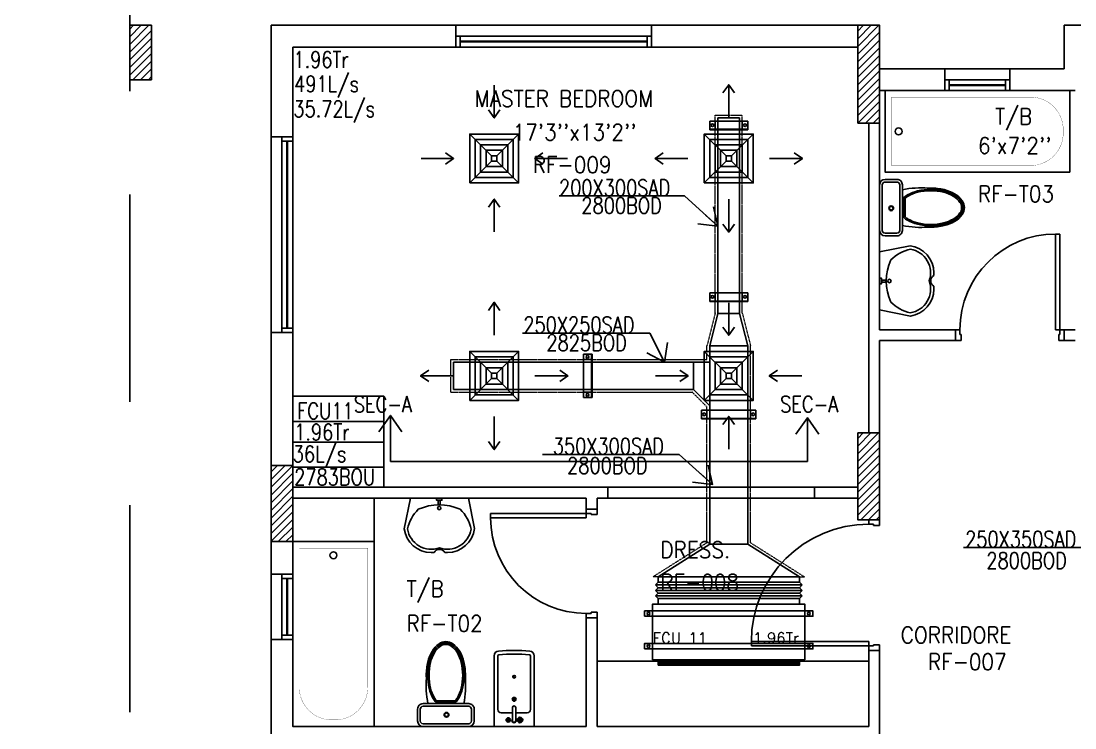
# Model space of a CAD drawing. Header units: millimetres. Extents: x -1288794 to 2153086, y -2701644 to -1335282.
# Drawn here: x 1822585 to 1832283, y -1479744 to -1473241 of the extents above; entities that cross this region are included whole.
import ezdxf

# ---------------------------------------------------------------- set-up
doc = ezdxf.new("R2010")
doc.units = ezdxf.units.MM
doc.header["$LTSCALE"] = 100
doc.linetypes.add('DASHED2', pattern=[9.524999999999999, 6.349999999999999, -3.174999999999999])
doc.linetypes.add('HIDDEN', pattern=[9.524999999999999, 6.349999999999999, -3.174999999999999])
for name, color, linetype in [('A-ANNO-TEXT', 8, 'Continuous'), ('A-DOOR', 4, 'Continuous'), ('A-FLOR-OVHD', 4, 'DASHED2'), ('A-FLOR-PFIX', 8, 'Continuous'), ('A-FLOR-SPCL', 8, 'Continuous'), ('A-GLAZ', 5, 'Continuous'), ('A-WALL-FULL', 8, 'Continuous'), ('AC-HLTEXT', 100, 'Continuous'), ('AC-SAD', 3, 'Continuous'), ('AC-SAD TEXT', 3, 'Continuous'), ('FCU-AC', 160, 'Continuous'), ('M-HANGER', 30, 'Continuous'), ('RAD RIGHT', 1, 'Continuous'), ('S-COL- HACT.', 9, 'Continuous'), ('S-COL.', 8, 'Continuous'), ('SAD RIGHT', 3, 'Continuous')]:
    doc.layers.add(name, color=color, linetype=linetype)
doc.layers.add('INSULATION', color=1, linetype='Continuous', lineweight=5)
doc.styles.add('ROMAND', font='romand')
doc.styles.add('ROMANS', font='romans.shx', dxfattribs={"width": 0.8})
doc.styles.add('SIMPLEX', font='simplex.shx', dxfattribs={"width": 0.8})
doc.dimstyles.new('100 of DIM2', dxfattribs={"dimscale": 0, "dimtxt": 200, "dimasz": 150, "dimexe": 75, "dimexo": 200, "dimgap": 75, "dimtad": 1, "dimdec": 0, "dimrnd": 5, "dimzin": 0, "dimdsep": 46, "dimtxsty": 'ROMANS', "dimblk": 'ARCHTICK', "dimcen": 100, "dimclrd": 94, "dimclre": 94, "dimclrt": 2, "dimadec": 0, "dimazin": 0, "dimtfac": 1, "dimtdec": 0, "dimtofl": 0, "dimtmove": 2, "dimatfit": 3, "dimldrblk": 'OPEN90', "dimfxl": 75, "dimtolj": 1, "dimtzin": 0, "dimarcsym": 0})
pattern_1 = [(45, (2946940.441079537, -1108967.893294336), (-35.35533905932737, 35.35533905932738), [])]

# ---------------------------------------------------------------- blocks, each defined once
blk = doc.blocks.new('D-120-R1')
for p, q in [((-80.00000000005821, 1180.000000000058), (-40.00000000005821, 1180.000000000058)), ((-80.00000000005821, 1180.000000000029), (-80, 100.0000000000291)), ((-40.00000000005821, 1180.000000000058), (-40, 55.0000000000291)), ((-1200, 100), (-1160, 100)), ((-1200, 100), (-1200, -5.82077e-11)), ((-1160, 100), (-1160, 54.9999999999709)), ((-80, 100.0000000000291), (0, 100.0000000000582)), ((0, 100.0000000000582), (0, 0)), ((-1160, 54.9999999999709), (-1150, 55)), ((-1150, 55), (-1150, -5.82077e-11)), ((-50, 55.0000000000291), (-40, 55.0000000000291)), ((-50, 55.0000000000291), (-50, 0)), ((-50, 0), (0, 0)), ((-1200, -5.82077e-11), (-1150, -5.82077e-11))]:
    blk.add_line(p, q)
at = {"linetype": 'Continuous'}
blk.add_arc((-80, 100.0000000000291), 1080, 90.00000000000308, 180.0000000000015, dxfattribs=at)
blk = doc.blocks.new('D-100-R1')
for p, q in [((-80.00000000005821, 979.9999999999707), (-80, 100.0000000000291)), ((-80.00000000005821, 979.9999999999707), (-40.00000000004365, 979.9999999999707)), ((-40.00000000004365, 979.9999999999707), (-40, 55.0000000000291)), ((-1000, 100), (-1000, -5.82077e-11)), ((-1000, 100), (-960, 100)), ((-960, 100), (-960, 54.9999999999709)), ((-80, 100.0000000000291), (0, 100.0000000000582)), ((0, 100.0000000000582), (0, 0)), ((-960, 54.9999999999709), (-950, 55)), ((-950, 55), (-950, -5.82077e-11)), ((-50, 55.0000000000291), (-50, 0)), ((-50, 55.0000000000291), (-40, 55.0000000000291)), ((-50, 0), (0, 0)), ((-1000, -5.82077e-11), (-950, -5.82077e-11))]:
    blk.add_line(p, q)
at = {"linetype": 'Continuous'}
blk.add_arc((-80, 100), 880, 90.00000000000378, 180, dxfattribs=at)
blk = doc.blocks.new('W-60')
for p, q in [((600, 99.99999999997908), (0, 100)), ((40, 0), (40, 100)), ((559.9999999998544, 99.99999999997853), (560, -2.04068e-11)), ((600, -2.09468e-11), (0, 0))]:
    blk.add_line(p, q)
at = {"linetype": 'Continuous'}
for p, q in [((559.9999999999229, 52.99999999997565), (40, 52.99999999998624)), ((559.9999999999317, 46.99999999997564), (40, 46.99999999998624))]:
    blk.add_line(p, q, dxfattribs=at)
blk = doc.blocks.new('BIDET-1')
for p, q in [((175, 0), (-175, 0)), ((-185, -10), (-185.0000000000582, -649.1164947376237)), ((-38.65484364598524, -59.29155510873534), (-68.97727388842033, -59.27133589040022)), ((-53.8059491579188, -44.12023037835024), (-53.82616837625391, -74.44266062078532)), ((-15.00000000005821, -54.30481953505659), (-15, -174.3048195349984)), ((14.99999999994179, -54.30481953505659), (15, -174.3048195349984)), ((38.65484364586882, -59.29155510873534), (68.97727388830388, -59.27133589040022)), ((53.8059491578606, -44.12023037835024), (53.82616837625391, -74.44266062078532)), ((185, -10), (184.9999999999418, -649.1164947376237)), ((-150, -155), (-150.0000000000582, -649.1164947376237)), ((-15, -125), (-120, -125)), ((120, -125), (15, -125)), ((150, -155), (150, -649.1164947376237)), ((12.5, -250), (-12.5, -250)), ((-8.83883476484334, -258.8388347648433), (8.838834764785132, -241.1611652351567)), ((-8.83883476484334, -241.1611652351567), (8.838834764785132, -258.8388347648433)), ((0, -237.5), (0, -262.5))]:
    blk.add_line(p, q)
for centre, radius in [((-53.81605876714457, -59.28144549956779), 25), ((-53.81605876714457, -59.28144549956779), 20), ((-53.81605876714457, -59.28144549956779), 15.16121849181179), ((-53.81605876714457, -59.28144549956779), 10.16121849181179), ((53.81605876714457, -59.28144549956779), 20), ((53.81605876714457, -59.28144549956779), 15.16121849181179), ((53.81605876714457, -59.28144549956779), 10.16121849181179), ((0, -250), 17.5), ((0, -250), 12.5), ((0, -457.4883129823137), 12.5), ((0, -457.4883129823137), 10)]:
    blk.add_circle(centre, radius)
for centre, radius, start, end in [((-175, -10), 10, 90, 180), ((175, -10), 10, 0, 90), ((0, -54.30481953499839), 20, 318.5903778907394, 221.4096221092606), ((0, -54.30481953499839), 15, 0, 180), ((-120, -155), 30, 90, 180), ((0, -174.3048195349984), 15, 180, 0), ((120, -155), 30, 0, 90), ((-140, -649.1164947376237), 45, 180, 265.2062157567246), ((-140, -649.1164947376237), 10, 180, 265.2062157567246), ((-5.82077e-11, 1020.270940063172), 1685.247566027802, 265.2062157567246, 274.7937842432754), ((140, -649.1164947376237), 10, 274.7937842432754, 0), ((140, -649.1164947376237), 45, 274.7937842432754, 0), ((-5.82077e-11, 1020.270940063172), 1720.247566027802, 265.2062157567246, 274.7937842432754)]:
    blk.add_arc(centre, radius, start, end)
blk = doc.blocks.new('WC-1')
for p, q in [((-210, 6.45741e-11), (210, -6.45741e-11)), ((-260.0000000000582, -159.9999999999113), (-260.0000000000155, -49.99999999992041)), ((-235.0000000000582, -159.9999999999281), (-235.0000000000155, -49.99999999992815)), ((-210.0000000000073, -24.99999999993543), (209.9999999999927, -25.00000000006457)), ((234.9999999999845, -50.00000000006276), (234.99999999996, -160.0000000000627)), ((259.9999999999845, -50.00000000007048), (259.99999999996, -160.0000000000705)), ((209.9999999999527, -185.0000000000646), (-210.0000000000655, -184.9999999999354)), ((209.9999999999445, -210.0000000000646), (-210.0000000000737, -209.9999999999354)), ((91.47615770909852, -222.5000000000282), (-91.47615771196342, -222.4999999999718)), ((85.75415153929588, -235.0000000000264), (-85.75415153759332, -234.9999999999736))]:
    blk.add_line(p, q)
for radius in [22.10058430915524, 17.10058430915523]:
    blk.add_circle((-6.103973758987193, -107.4929482146744), radius)
for centre, radius, start, end in [((-210.0000000000155, -49.99999999993542), 50, 89.99999999998244, 179.9999999999824), ((-210.0000000000155, -49.99999999993542), 25, 89.99999999998244, 179.9999999999824), ((209.9999999999845, -50.00000000006457), 50, 359.9999999999894, 89.99999999998244), ((209.9999999999845, -50.00000000006457), 25, 359.9999999999894, 89.99999999998244), ((-210.0000000000582, -159.9999999999354), 50, 179.9999999999792, 269.9999999999824), ((-210.0000000000582, -159.9999999999354), 25, 179.9999999999792, 269.9999999999824), ((209.99999999996, -160.0000000000646), 25, 269.9999999999824, 359.9999999999884), ((209.99999999996, -160.0000000000646), 50, 269.9999999999824, 359.9999999999884), ((722.2740576860797, -383.2329258520217), 904.0616061515724, 168.9528762463656, 184.063166162121), ((178.1919626198178, -428.1672622903807), 340.7320624944951, 149.8586144479107, 166.4765809055045), ((178.1919626198178, -428.1672622903625), 328.2320624944887, 149.858614447914, 166.4765809055076), ((68.55654542101274, -364.5079877878317), 213.9549828051977, 138.4151582942605, 149.8586144479058), ((68.55654542100363, -364.5079877878317), 201.4549828051949, 139.9943486805204, 149.8586144479042), ((-68.55654542114553, -364.5079877877533), 201.4549828051043, 30.14138555206289, 40.00565131911324), ((-68.55654542114553, -364.5079877877352), 213.9549828050913, 30.14138555205902, 41.58484170619487), ((-178.1919626200979, -428.1672622902533), 328.2320624945077, 13.5234190944571, 30.14138555205006), ((-178.1919626200888, -428.1672622902715), 340.7320624945054, 13.52341909446088, 30.14138555205409), ((352.1246317655295, -470.000000000117), 519.6246317656733, 166.4765809054962, 179.9999999999812), ((352.1246317655387, -470.0000000001262), 507.1246317656823, 166.4765809054951, 179.9999999999801), ((-352.1246317658261, -469.9999999999102), 507.1246317656823, 359.9999999999848, 13.52341909446973), ((-352.1246317658261, -469.999999999901), 519.6246317656824, 359.9999999999836, 13.52341909446853), ((352.1246317655295, -470.0000000001081), 532.1246317656733, 177.5541293824439, 179.9999999999824), ((352.1246317654022, -470.0000000001081), 532.1246317655459, 179.9999999999824, 193.523419094469), ((352.1246317654022, -470.0000000000898), 519.6246317655459, 179.9999999999836, 193.5234190944703), ((352.1246317654022, -470.0000000000807), 507.1246317655458, 179.9999999999849, 193.5234190944715), ((-352.1246317660534, -469.9999999998647), 507.1246317659097, 346.4765809054981, 359.99999999998), ((-352.1246317660625, -469.9999999998738), 519.6246317659188, 346.4765809054994, 359.9999999999814), ((-352.1246317660716, -469.9999999998921), 532.1246317659279, 346.4765809055007, 359.9999999999824), ((-352.1246317658261, -469.9999999998921), 532.1246317656824, 359.9999999999824, 2.445870617514181), ((178.1919626197104, -511.8327377097467), 353.2320624944095, 193.5234190944576, 210.1413855520581), ((178.1919626197286, -511.8327377097648), 340.7320624944198, 193.5234190944536, 210.1413855520537), ((178.1919626197468, -511.832737709783), 328.2320624944313, 193.5234190944496, 210.1413855520493), ((68.55654542087541, -575.4920122122284), 201.4549828051248, 210.1413855520627, 234.497162097987), ((-68.55654542121921, -575.4920122122047), 201.4549828051104, 305.5028379019778, 329.8586144479044), ((-178.1919626202598, -511.8327377095465), 328.2320624946647, 329.8586144479149, 346.4765809054953), ((-178.1919626202598, -511.8327377095283), 340.7320624946722, 329.8586144479113, 346.476580905492), ((-178.1919626202507, -511.8327377095101), 353.2320624946706, 329.8586144479074, 346.4765809054887), ((68.55654542087541, -575.4920122122558), 226.4549828051087, 210.1413855520583, 234.4971620979831), ((68.55654542087541, -575.4920122122468), 213.954982805112, 210.1413855520589, 234.4971620979841), ((-2.055458e-10, -671.5946751609408), 108.4053248390518, 234.4971620979795, 269.9999999999824), ((-2.055458e-10, -671.5946751609408), 95.90532483905179, 234.4971620979795, 269.9999999999824), ((-2.055458e-10, -671.5946751609408), 83.40532483905234, 234.4971620979796, 269.9999999999824), ((-2.055458e-10, -671.5946751609498), 83.40532483905031, 269.9999999999824, 305.5028379019857), ((-2.055458e-10, -671.5946751609498), 95.90532483905048, 269.9999999999824, 305.5028379019858), ((-2.055458e-10, -671.5946751609498), 108.4053248390506, 269.9999999999824, 305.5028379019859), ((-68.55654542121921, -575.4920122122047), 213.954982805105, 305.502837901979, 329.8586144479049), ((-68.55654542122828, -575.4920122122139), 226.4549828051069, 305.502837901982, 329.8586144479068)]:
    blk.add_arc(centre, radius, start, end)
at = {"linetype": 'Continuous', "ltscale": 50}
blk.add_arc((-722.274057685634, -383.2329258515035), 904.0616061509076, 355.9368338378321, 11.04712375360263, dxfattribs=at)
blk = doc.blocks.new('LAV-4')
for p, q in [((-266.2553468996721, 7.276000000000001e-12), (-322.3484069099377, -283.1271783695992)), ((-266.2553468996721, 7.276000000000001e-12), (268.0519240271296, 0)), ((268.0519240271296, 0), (323.5529494794882, -280.1389107684736)), ((-48.07998733082968, -499.72392714952), (-74.59001087079923, -499.72392714952)), ((75.40998912920077, -499.72392714952), (49.87656445829452, -499.72392714952))]:
    blk.add_line(p, q)
for points in [[(-24.61463215259391, 0), (-24.61463215259391, -18.45157084382663), (24.61463215259391, -18.45157084382663), (24.61463215259391, 0)], [(-9.230487057224307, -19.98922554723685), (-9.230487057224307, -56.89251003344543), (7.69207254768662, -56.89251003344543), (7.69207254768662, -19.98922554723685)]]:
    blk.add_lwpolyline(points, close=True)
blk.add_circle((-1.819e-12, -90.72062791136706), 15.37640423555422)
for centre, radius, start, end in [((9.77888685156e-05, -538.9130493305273), 477.4075751868683, 66.12608174697087, 113.8739638836853), ((73.51774171309624, -366.0048290156628), 375.0475363514937, 135.3333168206905, 167.1432053892985), ((-73.51774171310353, -366.0048290156628), 375.0475363514937, 12.5198795855179, 44.66671623331233), ((-74.59001087079923, -249.72392714952), 250, 187.6784243304662, 270), ((-74.59001087079923, -249.72392714952), 220, 188.5814100731269, 289.952340662111), ((75.40998912920077, -249.72392714952), 220, 250.0877971685924, 350.8514804261562), ((75.40998912920077, -249.72392714952), 250, 270, 353.0120881961146), ((0.8982885637287836, -526.6306539273427), 55.88240739009742, 28.78265211223072, 151.2173478877693), ((49.72955216628361, -499.4580362637716), 0, 238.1883268074506, 0)]:
    blk.add_arc(centre, radius, start, end)
blk = doc.blocks.new('BT-2')
blk.add_lwpolyline([(0, 750), (1700, 749.9999999999997), (1700, -2.842e-13), (0, 0)], close=True)
at = {"const_width": 2}
blk.add_lwpolyline([(60, 690), (1340, 689.9999999999997, -0.4142135623730984), (1640, 389.9999999999961), (1640.000000000007, 359.9999999999925, -0.4142135623730888), (1340.000000000007, 59.99999999999977), (59.99999999999272, 60)], format="xyb", close=True, dxfattribs=at)
blk.add_circle((125.037195624338, 374.5032545407373), 31.93218163190613)
blk = doc.blocks.new('W-180')
for p, q in [((1800, 100.000000000007), (0, 100)), ((40, 0), (40, 100)), ((1759.999999999854, 100.0000000000064), (1760, 7.5318e-12)), ((1800, 6.9917e-12), (0, 0))]:
    blk.add_line(p, q)
at = {"linetype": 'Continuous'}
for p, q in [((1759.999999999923, 53.0000000000036), (40, 52.99999999998624)), ((1759.999999999932, 47.00000000000357), (40, 46.99999999998624))]:
    blk.add_line(p, q, dxfattribs=at)
blk = doc.blocks.new('fcu 2 tr')
h = blk.add_hatch()
h.set_pattern_fill('NET', color=3)
h.set_pattern_definition([(0, (0, 0), (0, 3.175), []), (90, (0, 0), (-3.175, 1.944126793646423e-16), [])])
h.paths.add_polyline_path([(80953.5437703794, -1588492.986246665), (79653.5437703794, -1588492.986246665), (79653.5437703794, -1588542.986246665), (80953.5437703794, -1588542.986246665)])
at = {"layer": 'FCU-AC', "color": 1}
for p, q in [((80953.5437703794, -1587729.986246665), (79653.5437703794, -1587729.986246665)), ((79653.5437703794, -1587729.986246665), (79653.5437703794, -1587779.986246665)), ((80953.5437703794, -1587779.986246665), (80953.5437703794, -1587729.986246665)), ((79653.5437703794, -1587779.986246665), (80953.5437703794, -1587779.986246665)), ((80953.5437703794, -1587929.986246665), (79653.5437703794, -1587929.986246665)), ((79653.5437703794, -1587929.986246665), (79653.5437703794, -1587979.986246665)), ((80953.5437703794, -1587979.986246665), (80953.5437703794, -1587929.986246665)), ((79653.5437703794, -1587979.986246665), (80953.5437703794, -1587979.986246665))]:
    blk.add_line(p, q, dxfattribs=at)
at = {"layer": 'FCU-AC'}
for p, q in [((79653.5437703794, -1587779.986246665), (79628.5437703794, -1587804.986246665)), ((80978.5437703794, -1587804.986246665), (79628.5437703794, -1587804.986246665)), ((79653.5437703794, -1587829.986246665), (79628.5437703794, -1587804.986246665)), ((79653.5437703794, -1587829.986246665), (79628.5437703794, -1587854.986246665)), ((80978.5437703794, -1587854.986246665), (79628.5437703794, -1587854.986246665)), ((79653.5437703794, -1587879.986246665), (79628.5437703794, -1587854.986246665)), ((80953.5437703794, -1587779.986246665), (79653.5437703794, -1587779.986246665)), ((80953.5437703794, -1587829.986246665), (79653.5437703794, -1587829.986246665)), ((80953.5437703794, -1587829.986246665), (79653.5437703794, -1587829.986246665)), ((80953.5437703794, -1587779.986246665), (80978.5437703794, -1587804.986246665)), ((80953.5437703794, -1587829.986246665), (80978.5437703794, -1587804.986246665)), ((80953.5437703794, -1587829.986246665), (80978.5437703794, -1587854.986246665)), ((80953.5437703794, -1587879.986246665), (80978.5437703794, -1587854.986246665)), ((79653.5437703794, -1587879.986246665), (79628.5437703794, -1587904.986246665)), ((80978.5437703794, -1587904.986246665), (79628.5437703794, -1587904.986246665)), ((79653.5437703794, -1587929.986246665), (79628.5437703794, -1587904.986246665)), ((80953.5437703794, -1587879.986246665), (79653.5437703794, -1587879.986246665)), ((80953.5437703794, -1587879.986246665), (79653.5437703794, -1587879.986246665)), ((80953.5437703794, -1587879.986246665), (80978.5437703794, -1587904.986246665)), ((80953.5437703794, -1587929.986246665), (80978.5437703794, -1587904.986246665))]:
    blk.add_line(p, q, dxfattribs=at)
at = {"layer": 'FCU-AC', "color": 6}
for points in [[(79528.5437703794, -1588092.986246665), (81078.5437703794, -1588092.986246665), (81078.5437703794, -1588042.986246665), (79528.5437703794, -1588042.986246665)], [(79528.5437703794, -1588392.986246665), (81078.5437703794, -1588392.986246665), (81078.5437703794, -1588342.986246665), (79528.5437703794, -1588342.986246665)]]:
    blk.add_lwpolyline(points, close=True, dxfattribs=at)
at = {"layer": 'FCU-AC'}
blk.add_lwpolyline([(79603.5437703794, -1588492.986246665), (81003.5437703794, -1588492.986246665), (81003.5437703794, -1587979.986246665), (79603.5437703794, -1587979.986246665)], close=True, dxfattribs=at)
at = {"layer": 'FCU-AC', "color": 3}
blk.add_lwpolyline([(79653.5437703794, -1588542.986246665), (80953.5437703794, -1588542.986246665), (80953.5437703794, -1588492.986246665), (79653.5437703794, -1588492.986246665)], close=True, dxfattribs=at)
at = {"layer": 'FCU-AC', "color": 6}
for centre in [(79566.0437703794, -1588067.986246665), (81041.0437703794, -1588067.986246665), (79566.0437703794, -1588367.986246665), (81041.0437703794, -1588367.986246665)]:
    blk.add_circle(centre, 12.5, dxfattribs=at)
blk = doc.blocks.new('_ArchTick')
at = {"color": 0, "linetype": 'ByBlock', "const_width": 0.15}
blk.add_lwpolyline([(-0.5, -0.5), (0.5, 0.5)], dxfattribs=at)
blk = doc.blocks.new('*U275')
at = {"linetype": 'Continuous'}
for p, q in [((-37.50000000000028, -240.0754760049722), (-37.499999999993, 259.9245240056771)), ((42.49999999999973, 259.9245240056771), (-37.50000000000027, 259.9245240056771)), ((42.49999999999996, 209.9245240056771), (-37.50000000000004, 209.9245240056771)), ((37.49999999999972, -240.0754760049741), (37.50000000000701, 259.9245240056771)), ((42.49999999999972, -240.0754760049741), (42.500000000007, 259.9245240056771)), ((42.49999999999242, -190.0754760049741), (-37.50000000000757, -190.0754760049722)), ((42.49999999999242, -240.0754760049741), (-37.50000000000757, -240.0754760049722))]:
    blk.add_line(p, q, dxfattribs=at)
for centre in [(-2.673417043297377e-13, 234.9245240056771), (-7.55533211299569e-12, -215.0754760049741)]:
    blk.add_circle(centre, 12.5, dxfattribs=at)
blk = doc.blocks.new('*U278')
at = {"linetype": 'Continuous'}
for p, q in [((-37.50000000000029, -264.7508014112218), (-37.4999999999931, 85.24919858103397)), ((42.49999999999963, 85.24919858103397), (-37.50000000000037, 85.24919858103397)), ((42.49999999999986, 35.24919858103397), (-37.50000000000014, 35.24919858103397)), ((37.49999999999971, -264.7508014112237), (37.50000000000691, 85.24919858103397)), ((42.49999999999971, -264.7508014112237), (42.5000000000069, 85.24919858103397)), ((42.49999999999241, -214.7508014112237), (-37.50000000000757, -214.7508014112218)), ((42.49999999999241, -264.7508014112237), (-37.50000000000757, -264.7508014112218))]:
    blk.add_line(p, q, dxfattribs=at)
for centre in [(-3.712585794346523e-13, 60.24919858103397), (-7.569987056920742e-12, -239.7508014112237)]:
    blk.add_circle(centre, 12.5, dxfattribs=at)
blk = doc.blocks.new('*U277')
at = {"linetype": 'Continuous'}
for p, q in [((-37.50000000000023, -153.0981679405058), (-37.49999999999301, 246.9018320594332)), ((42.49999999999972, 246.9018320594332), (-37.50000000000028, 246.9018320594332)), ((42.49999999999995, 196.9018320594332), (-37.50000000000005, 196.9018320594332)), ((37.49999999999977, -153.0981679405078), (37.50000000000701, 246.9018320594332)), ((42.49999999999977, -153.0981679405078), (42.50000000000699, 246.9018320594332)), ((42.49999999999248, -103.0981679405078), (-37.50000000000751, -103.0981679405058)), ((42.49999999999248, -153.0981679405078), (-37.50000000000751, -153.0981679405058))]:
    blk.add_line(p, q, dxfattribs=at)
for centre in [(-2.753353101070388e-13, 221.9018320594332), (-7.503817764653083e-12, -128.0981679405078)]:
    blk.add_circle(centre, 12.5, dxfattribs=at)
blk = doc.blocks.new('*U279')
at = {"linetype": 'Continuous'}
for p, q in [((-37.50000000000022, -145.8210182862795), (-37.49999999999303, 204.1789817136596)), ((42.4999999999997, 204.1789817136596), (-37.5000000000003, 204.1789817136596)), ((37.49999999999978, -145.8210182862814), (37.50000000000698, 204.1789817136596)), ((42.49999999999978, -145.8210182862814), (42.50000000000697, 204.1789817136596)), ((42.49999999999993, 154.1789817136596), (-37.50000000000007, 154.1789817136596)), ((42.49999999999248, -95.82101828628137), (-37.5000000000075, -95.82101828627947)), ((42.49999999999248, -145.8210182862814), (-37.5000000000075, -145.8210182862795))]:
    blk.add_line(p, q, dxfattribs=at)
for centre in [(-3.006483950684924e-13, 179.1789817136596), (-7.499376872554582e-12, -120.8210182862814)]:
    blk.add_circle(centre, 12.5, dxfattribs=at)
blk = doc.blocks.new('SD RIGHT')
at = {"layer": 'SAD RIGHT'}
for p, q in [((-225.0000000130385, 224.9999989583157), (-25.00000001303852, 24.9999989583157)), ((225, 224.9999989583157), (24.99999902606942, 24.99999993224628)), ((-25, -25.0000010416843), (-225, -225.0000010416843)), ((225, -224.9999988633208), (24.99999902606942, -24.99999983725138))]:
    blk.add_line(p, q, dxfattribs=at)
for points in [[(-225, -225.0000010416843), (225, -225.0000010416843), (225, 224.9999989583157), (-225, 224.9999989583157)], [(-175, -175.0000010416843), (175, -175.0000010416843), (175, 174.9999989583157), (-175, 174.9999989583157)], [(-125, -125.0000010416843), (125, -125.0000010416843), (125, 124.9999989583157), (-125, 124.9999989583157)], [(-75, -75.0000010416843), (75, -75.0000010416843), (75, 74.9999989583157), (-75, 74.9999989583157)], [(-25, -25.0000010416843), (25, -25.0000010416843), (25, 24.9999989583157), (-25, 24.9999989583157)]]:
    blk.add_lwpolyline(points, close=True, dxfattribs=at)
for points in [[(-2.218100628785588e-06, 677.8050755678596), (-7.435058485549817e-07, 375.0000000409782)], [(-677.8050755268814, -1.041684299707413e-06), (-375, -1.041684299707413e-06)], [(677.8050755268814, -1.041684299707413e-06), (375, -1.041684299707413e-06)], [(4.383425614766576e-06, -677.8050754859032), (2.908830834535969e-06, -374.9999999590218)]]:
    blk.add_leader(points, dimstyle='100 of DIM2', override={"dimscale": 1, "dimasz": 75, "dimtad": 0, "dimclrd": 256, "dimfxl": 0.2}, dxfattribs=at)
blk = doc.blocks.new('RAD RIGHT CENTER')
at = {"layer": 'RAD RIGHT'}
for p, q in [((-224.9999997179257, 224.999999381369), (-24.99999971792568, 24.99999938136898)), ((225.0000002820743, 224.999999381369), (25.00000028207432, 24.99999938136898)), ((-24.99999971792568, -25.00000061863102), (-224.9999997179257, -225.000000618631)), ((25.00000028207432, -25.00000061863102), (225.0000002820743, -225.000000618631))]:
    blk.add_line(p, q, dxfattribs=at)
for points in [[(-224.9999997179257, -225.000000618631), (225.0000002820743, -225.000000618631), (225.0000002820743, 224.999999381369), (-224.9999997179257, 224.999999381369)], [(-174.9999997179257, -175.000000618631), (175.0000002820743, -175.000000618631), (175.0000002820743, 174.999999381369), (-174.9999997179257, 174.999999381369)], [(-124.9999997179257, -125.000000618631), (125.0000002820743, -125.000000618631), (125.0000002820743, 124.999999381369), (-124.9999997179257, 124.999999381369)], [(-74.99999971792568, -75.00000061863102), (75.00000028207432, -75.00000061863102), (75.00000028207432, 74.99999938136898), (-74.99999971792568, 74.99999938136898)], [(-24.99999971792568, -25.00000061863102), (25.00000028207432, -25.00000061863102), (25.00000028207432, 24.99999938136898), (-24.99999971792568, 24.99999938136898)]]:
    blk.add_lwpolyline(points, close=True, dxfattribs=at)
for points in [[(2.820743247866631e-07, 373.4068821851683), (2.820743247866631e-07, 673.4068821851683)], [(-373.406882521725, -6.186310201883316e-07), (-673.406882521725, -6.186310201883316e-07)], [(373.4068830858737, -6.186310201883316e-07), (673.4068830858737, -6.186310201883316e-07)], [(2.820743247866631e-07, -373.4068834224304), (2.820743247866631e-07, -673.4068834224304)]]:
    blk.add_leader(points, dimstyle='100 of DIM2', override={"dimscale": 1, "dimasz": 75, "dimtad": 0, "dimclrd": 1, "dimfxl": 0.2}, dxfattribs=at)

msp = doc.modelspace()

# ---------------------------------------------------------------- hatches: boundary and pattern name
at = {"layer": 'S-COL- HACT.', "linetype": 'Continuous', "ltscale": 3}
h = msp.add_hatch(dxfattribs=at)
h.set_pattern_fill('ANSI31', color=256, scale=400, style=0)
h.set_pattern_definition(pattern_1)
h.paths.add_polyline_path([(1823785.257979918, -1473779.878594738), (1823785.257979918, -1473279.878594738), (1823585.257979918, -1473279.878594738), (1823585.257979918, -1473779.878594738)])
h = msp.add_hatch(dxfattribs=at)
h.set_pattern_fill('ANSI31', color=256, scale=400, style=0)
h.set_pattern_definition(pattern_1)
h.paths.add_polyline_path([(1830485.257979919, -1474179.878594738), (1830485.257979919, -1473279.878594738), (1830285.257979919, -1473279.878594738), (1830285.257979919, -1474179.878594738)])
h = msp.add_hatch(dxfattribs=at)
h.set_pattern_fill('ANSI31', color=256, scale=400, style=0)
h.set_pattern_definition(pattern_1)
h.paths.add_polyline_path([(1830485.257979918, -1477829.878594726), (1830485.257979918, -1477029.878594726), (1830285.257979918, -1477029.878594726), (1830285.257979918, -1477829.878594726)])
h = msp.add_hatch(dxfattribs=at)
h.set_pattern_fill('ANSI31', color=256, scale=400, style=0)
h.set_pattern_definition(pattern_1)
h.paths.add_polyline_path([(1824885.257979918, -1477329.878594726), (1824885.257979918, -1478029.878594726), (1825085.257979918, -1478029.878594726), (1825085.257979918, -1477329.878594726)])

# ---------------------------------------------------------------- linework, layer by layer
at = {"layer": 'A-FLOR-OVHD', "ltscale": 3}
for p, q in [((1827985.257979919, -1477529.87859477), (1829885.257979919, -1477529.87859477)), ((1829885.257979919, -1477629.87859477), (1827985.257979919, -1477629.87859477))]:
    msp.add_line(p, q, dxfattribs=at)
msp.add_lwpolyline([(1846185.257979919, -1471979.87859477), (1837785.257979917, -1471979.87859477), (1837785.257979917, -1473279.878594771), (1836485.257979917, -1473279.878594771), (1836485.257979918, -1471979.878594771), (1832185.257979917, -1471979.87859477), (1832185.257979917, -1472379.87859477), (1830485.257979917, -1472379.87859477), (1830485.257979917, -1471979.87859477), (1823585.25797992, -1471979.87859477), (1823585.257979919, -1481629.878594808), (1822585.257979918, -1481629.878594808), (1822585.257979918, -1486129.87859484)], dxfattribs=at)
at = {"layer": 'A-FLOR-PFIX', "ltscale": 3}
msp.add_line((1825835.257979919, -1478029.87859477), (1825835.257979919, -1477629.87859477), dxfattribs=at)
at = {"layer": 'A-FLOR-SPCL', "ltscale": 3}
msp.add_line((1827885.257979919, -1479129.87859477), (1830385.257979919, -1479129.87859477), dxfattribs=at)
at = {"layer": 'A-GLAZ', "ltscale": 3}
for p, q in [((1828385.257979919, -1473279.87859477), (1826585.257979919, -1473279.878594769)), ((1831685.257979919, -1473679.87859477), (1831085.257979919, -1473679.87859477)), ((1824885.257979919, -1474304.87859477), (1824885.257979918, -1476104.87859477)), ((1824885.257979918, -1478329.878594769), (1824885.257979918, -1478929.878594769))]:
    msp.add_line(p, q, dxfattribs=at)
at = {"layer": 'A-WALL-FULL', "ltscale": 3}
for p, q in [((1824885.257979919, -1473279.87859477), (1826585.257979919, -1473279.87859477)), ((1824885.257979919, -1473279.87859477), (1824885.257979919, -1474304.87859477)), ((1826585.257979919, -1473479.87859477), (1826585.257979919, -1473279.87859477)), ((1828385.257979919, -1473279.87859477), (1830485.257979919, -1473279.87859477)), ((1828385.257979919, -1473479.87859477), (1828385.257979919, -1473279.87859477)), ((1830485.257979919, -1473279.87859477), (1830485.257979919, -1473679.87859477)), ((1832185.257979919, -1473279.87859477), (1833335.257979919, -1473279.87859477)), ((1832185.257979919, -1473279.87859477), (1832185.257979919, -1473679.87859477)), ((1825085.257979919, -1473479.87859477), (1826585.257979919, -1473479.87859477)), ((1825085.257979919, -1473479.87859477), (1825085.257979919, -1474304.87859477)), ((1828385.257979919, -1473479.87859477), (1830285.257979919, -1473479.87859477)), ((1830485.257979919, -1473679.87859477), (1831085.257979919, -1473679.87859477)), ((1831085.257979919, -1473879.87859477), (1831085.257979919, -1473679.87859477)), ((1831685.257979919, -1473679.87859477), (1832185.257979919, -1473679.87859477)), ((1831685.257979919, -1473879.87859477), (1831685.257979919, -1473679.87859477)), ((1830485.257979919, -1473879.87859477), (1831085.257979919, -1473879.87859477)), ((1830485.257979919, -1473879.87859477), (1830485.257979919, -1476079.87859477)), ((1831685.257979919, -1473879.87859477), (1832285.257979919, -1473879.87859477)), ((1830385.257979919, -1474179.878594738), (1830385.257979919, -1477029.878594758)), ((1825085.257979919, -1474304.87859477), (1824885.257979919, -1474304.87859477)), ((1824885.257979919, -1476104.87859477), (1824885.257979918, -1478329.878594769)), ((1825085.257979919, -1476104.87859477), (1824885.257979919, -1476104.87859477)), ((1825085.257979919, -1476104.87859477), (1825085.257979919, -1477529.87859477)), ((1830485.257979919, -1476079.87859477), (1831185.257979919, -1476079.87859477)), ((1831185.257979919, -1476079.87859477), (1831185.257979919, -1476179.87859477)), ((1832185.257979919, -1476079.87859477), (1832185.257979919, -1476179.87859477)), ((1832185.257979919, -1476079.87859477), (1832285.257979919, -1476079.87859477)), ((1830485.257979919, -1476179.87859477), (1831185.257979919, -1476179.87859477)), ((1830485.257979919, -1476179.87859477), (1830485.257979919, -1477829.87859477)), ((1832185.257979919, -1476179.87859477), (1832285.257979919, -1476179.87859477)), ((1825085.257979918, -1477529.87859477), (1827985.257979919, -1477529.87859477)), ((1827985.257979919, -1477629.87859477), (1827985.257979919, -1477529.87859477)), ((1829885.257979919, -1477529.87859477), (1830285.257979919, -1477529.87859477)), ((1829885.257979919, -1477629.87859477), (1829885.257979919, -1477529.87859477)), ((1825085.257979918, -1477629.87859477), (1827785.257979919, -1477629.87859477)), ((1825085.257979919, -1477629.87859477), (1825085.257979918, -1478329.878594769)), ((1827785.257979919, -1477629.878594769), (1827785.257979919, -1477729.87859477)), ((1827885.257979919, -1477629.87859477), (1827985.257979919, -1477629.87859477)), ((1827885.257979919, -1477629.878594769), (1827885.257979919, -1477729.87859477)), ((1829885.257979919, -1477629.87859477), (1830285.257979919, -1477629.87859477)), ((1827785.257979919, -1477729.87859477), (1827885.257979919, -1477729.87859477)), ((1830385.257979919, -1477829.87859477), (1830485.257979919, -1477829.87859477)), ((1825085.257979918, -1478329.878594769), (1824885.257979918, -1478329.878594769)), ((1827785.257979919, -1478729.87859477), (1827885.257979919, -1478729.87859477)), ((1827785.257979919, -1478729.87859477), (1827785.257979919, -1479729.878594769)), ((1827885.257979919, -1478729.87859477), (1827885.257979919, -1479729.878594769)), ((1824885.257979918, -1478929.878594769), (1824885.257979919, -1479629.878594769)), ((1825085.257979918, -1478929.878594769), (1824885.257979918, -1478929.878594769)), ((1825085.257979918, -1478929.878594769), (1825085.257979919, -1479729.878594769)), ((1830385.257979919, -1479029.87859477), (1830485.257979919, -1479029.87859477)), ((1830385.257979919, -1479029.87859477), (1830385.257979919, -1479729.87859477)), ((1830485.257979919, -1479029.87859477), (1830485.257979919, -1480929.878594822)), ((1824885.257979919, -1479629.878594769), (1824885.257979919, -1479629.878594769)), ((1824885.257979919, -1479629.878594769), (1824885.257979919, -1480879.878594769)), ((1825085.257979919, -1479729.878594769), (1827785.257979919, -1479729.878594769)), ((1827885.257979919, -1479729.878594769), (1830385.257979919, -1479729.87859477))]:
    msp.add_line(p, q, dxfattribs=at)
at = {"layer": 'A-WALL-FULL', "linetype": 'Continuous', "ltscale": 3}
for p, q in [((1830285.257979919, -1474179.878594738), (1830285.257979919, -1473479.87859477)), ((1830385.257979919, -1474179.878594738), (1830285.257979919, -1474179.878594738)), ((1830285.257979919, -1477529.87859477), (1830285.257979919, -1477029.878594758)), ((1830285.257979919, -1477029.878594758), (1830385.257979919, -1477029.878594726)), ((1830285.257979919, -1477629.87859477), (1830285.257979919, -1477829.878594726)), ((1830285.257979919, -1477829.878594726), (1830485.257979919, -1477829.878594726))]:
    msp.add_line(p, q, dxfattribs=at)
msp.add_lwpolyline([(1823585.257979918, -1473279.87859477), (1823785.257979918, -1473279.87859477), (1823785.257979918, -1473779.87859477), (1823585.257979918, -1473779.87859477)], close=True, dxfattribs=at)
at = {"layer": 'AC-SAD'}
for p, q in [((1828997.054057232, -1475929.878596467), (1828997.054056898, -1474129.878593772)), ((1828997.054056898, -1474129.878593772), (1829197.054056898, -1474129.878593735)), ((1829197.054057232, -1475929.87859643), (1829197.054056898, -1474129.878593735)), ((1828997.054057232, -1475929.878596467), (1828922.054057641, -1476229.878596481)), ((1828997.054057232, -1475929.878596467), (1829197.054057232, -1475929.87859643)), ((1829197.054057232, -1475929.87859643), (1829272.054057288, -1476229.878596416)), ((1828922.054057616, -1478053.565881714), (1828922.054057288, -1476229.878596481)), ((1828922.054057288, -1476229.878596481), (1829272.054057288, -1476229.878596416)), ((1829272.054057627, -1478053.565881714), (1829272.054057288, -1476229.878596416)), ((1826563.937460743, -1476379.87859692), (1828922.054057641, -1476379.878596481)), ((1826563.937460789, -1476629.87859692), (1826563.937460743, -1476379.87859692)), ((1828772.054057455, -1476629.878596506), (1828772.054057409, -1476379.878596506)), ((1826563.937460789, -1476629.87859692), (1828772.054057362, -1476629.878596509)), ((1828922.05405739, -1476779.878596481), (1828772.054057362, -1476629.878596509)), ((1825997.985185869, -1477293.746861154), (1829821.395689264, -1477293.746861154)), ((1828922.054057586, -1478053.565881714), (1828447.054057641, -1478353.565881714)), ((1828922.054057586, -1478053.565881714), (1829272.054057586, -1478053.565881714)), ((1829272.054057586, -1478053.565881714), (1829747.054057641, -1478353.565881714)), ((1828447.054057641, -1478353.565881714), (1829747.054057641, -1478353.565881714))]:
    msp.add_line(p, q, dxfattribs=at)
at = {"layer": 'AC-SAD TEXT'}
for p, q in [((1825085.257979918, -1476924.304771754), (1825922.354362708, -1476924.304771754)), ((1825085.257979918, -1477114.166801069), (1825922.354362708, -1477114.166801069)), ((1825085.257979918, -1477345.345531146), (1825922.354362708, -1477345.345531146))]:
    msp.add_line(p, q, dxfattribs=at)
msp.add_lwpolyline([(1825085.257979918, -1477529.87859477), (1825922.354362708, -1477529.87859477), (1825922.354362708, -1476691.033807762), (1825085.257979918, -1476691.033807762)], close=True, dxfattribs=at)
at = {"layer": 'INSULATION', "linetype": 'HIDDEN', "ltscale": 0.01}
for p, q in [((1828972.054057232, -1475929.878596472), (1828972.054056893, -1474104.878593777)), ((1828972.054056893, -1474104.878593777), (1829222.054056893, -1474104.878593731)), ((1829222.054057232, -1475926.800955785), (1829222.054056893, -1474104.878593731)), ((1828972.800494721, -1475923.815205873), (1828897.054057288, -1476226.800957272)), ((1829222.054057232, -1475926.800955785), (1829297.054057288, -1476226.800955772)), ((1828897.05405731, -1476354.878596486), (1828897.054057288, -1476226.800957272)), ((1829297.054057625, -1478039.786664561), (1829297.054057288, -1476226.800955772)), ((1826538.937460738, -1476354.878596924), (1828897.05405731, -1476354.878596486)), ((1826538.937460794, -1476654.878596924), (1826538.937460738, -1476354.878596924)), ((1826538.937460794, -1476654.878596924), (1828761.698718308, -1476654.878596511)), ((1828897.054057389, -1476790.233935542), (1828761.698718308, -1476654.878596511)), ((1828897.054057613, -1478039.78666452), (1828897.054057389, -1476790.233935542)), ((1828897.054057613, -1478039.78666452), (1828400.236963782, -1478353.565881714)), ((1829297.054057625, -1478039.786664561), (1829793.871151508, -1478353.565881714)), ((1828404.278615573, -1478353.565881714), (1828400.236963782, -1478353.565881714)), ((1828447.054057641, -1478353.565881714), (1828404.278615573, -1478353.565881714)), ((1829747.054057641, -1478353.565881714), (1829793.871151508, -1478353.565881714))]:
    msp.add_line(p, q, dxfattribs=at)
at = {"layer": 'S-COL.', "linetype": 'Continuous', "ltscale": 3}
for points in [[(1823785.257979918, -1473779.87859477), (1823785.257979918, -1473279.87859477), (1823585.257979918, -1473279.878594769), (1823585.257979918, -1473779.87859477)], [(1823785.257979918, -1473779.878594738), (1823785.257979918, -1473279.878594738), (1823585.257979918, -1473279.878594738), (1823585.257979918, -1473779.878594738)], [(1830485.257979919, -1474179.878594738), (1830485.257979919, -1473279.878594738), (1830285.257979919, -1473279.878594738), (1830285.257979919, -1474179.878594738)], [(1830485.257979918, -1477829.878594758), (1830485.257979918, -1477029.878594758), (1830285.257979918, -1477029.878594757), (1830285.257979918, -1477829.878594757)], [(1830485.257979918, -1477829.878594726), (1830485.257979918, -1477029.878594726), (1830285.257979918, -1477029.878594726), (1830285.257979918, -1477829.878594726)], [(1830485.257979918, -1477829.878594726), (1830485.257979918, -1477029.878594726), (1830285.257979918, -1477029.878594726), (1830285.257979918, -1477829.878594726)], [(1824885.257979918, -1477329.878594758), (1824885.257979918, -1478029.878594757), (1825085.257979918, -1478029.878594757), (1825085.257979918, -1477329.878594758)], [(1824885.257979918, -1477329.878594726), (1824885.257979918, -1478029.878594726), (1825085.257979918, -1478029.878594726), (1825085.257979918, -1477329.878594726)], [(1824885.257979918, -1477329.878594726), (1824885.257979918, -1478029.878594726), (1825085.257979918, -1478029.878594726), (1825085.257979918, -1477329.878594726)]]:
    msp.add_lwpolyline(points, close=True, dxfattribs=at)

# ---------------------------------------------------------------- block references
at = {"layer": 'A-DOOR', "ltscale": 3}
msp.add_blockref('D-100-R1', (1832185.257979919, -1476179.87859477), dxfattribs=at)
at = {"layer": 'A-DOOR', "ltscale": 3, "rotation": 90}
msp.add_blockref('D-100-R1', (1827885.257979919, -1477729.87859477), dxfattribs=at)
at = {"layer": 'A-DOOR', "ltscale": 3, "xscale": -1, "rotation": 90}
msp.add_blockref('D-120-R1', (1830485.257979919, -1479029.87859477), dxfattribs=at)
at = {"layer": 'A-FLOR-PFIX', "ltscale": 3}
for name, p in [('BT-2', (1830535.257979919, -1474629.87859477)), ('LAV-4', (1826433.627231473, -1477629.87859477))]:
    msp.add_blockref(name, p, dxfattribs=at)
for name, p, rotation in [('WC-1', (1830485.257979919, -1474956.955823896), 90), ('LAV-4', (1830485.257979919, -1475632.002897623), 90), ('BT-2', (1825085.257979918, -1478029.87859477), 270), ('WC-1', (1826494.122028551, -1479729.878594769), 180), ('BIDET-1', (1827122.265907667, -1479729.878594769), 180)]:
    msp.add_blockref(name, p, dxfattribs=dict(at, rotation=rotation))
at = {"layer": 'A-GLAZ', "ltscale": 3}
for name, p in [('W-180', (1826585.257979919, -1473479.87859477)), ('W-60', (1831085.257979919, -1473879.87859477))]:
    msp.add_blockref(name, p, dxfattribs=at)
at = {"layer": 'A-GLAZ', "ltscale": 3, "rotation": 90}
for name, p in [('W-180', (1825085.257979919, -1476104.87859477)), ('W-60', (1825085.257979918, -1478929.878594769))]:
    msp.add_blockref(name, p, dxfattribs=at)
at = {"layer": 'FCU-AC'}
msp.add_blockref('fcu 2 tr', (1748793.510287262, 109376.4203649512), dxfattribs=at)
at = {"layer": 'M-HANGER', "xscale": -1}
for name, p, rotation in [('*U278', (1829007.303255494, -1474198.83006746), 90), ('*U279', (1829126.233039008, -1475778.83006746), 90), ('*U277', (1827796.713829567, -1476457.976764533), 180), ('*U275', (1829106.978581104, -1476858.83006746), 90)]:
    msp.add_blockref(name, p, dxfattribs=dict(at, rotation=rotation))
at = {"layer": 'RAD RIGHT'}
for p in [(1826938.937461586, -1474504.878593359), (1829097.054057359, -1476504.889919411)]:
    msp.add_blockref('RAD RIGHT CENTER', p, dxfattribs=at)
at = {"layer": 'SAD RIGHT'}
for p in [(1829097.054057641, -1474504.878593795), (1826938.937460766, -1476504.878595878)]:
    msp.add_blockref('SD RIGHT', p, dxfattribs=at)

# ---------------------------------------------------------------- texts
at = {"layer": 'A-ANNO-TEXT', "style": 'ROMANS', "width": 0.9}
for s, p in [('MASTER BEDROOM', (1826759.525499383, -1474028.351537855)), ('T/B', (1831548.060026123, -1474193.556934372)), ("17'3''x13'2''", (1827109.136770037, -1474338.439527106)), ("6'x7'2''", (1831390.579871556, -1474460.848704662)), ('RF-009', (1827295.344220579, -1474637.358976905)), ('RF-T03', (1831390.579871556, -1474905.867095547)), ('DRESS.', (1828468.437591162, -1478179.807782617)), ('T/B', (1826133.010798023, -1478538.95533609)), ('RF-008', (1828468.437591162, -1478480.452943181)), ('RF-T02', (1826133.010798023, -1478856.960625053)), ('CORRIDORE', (1830680.235848576, -1478963.593336077)), ('RF-007', (1830930.778690824, -1479210.189841372))]:
    msp.add_text(s, height=150, dxfattribs=at).set_placement(p)
at = {"layer": 'AC-HLTEXT', "style": 'ROMAND'}
for s, p in [('FCU 11', (1828397.054057641, -1478966.565881713)), ('1.96Tr', (1829320.546509356, -1478966.565881713))]:
    msp.add_text(s, height=100, dxfattribs=at).set_placement(p)
at = {"layer": 'AC-SAD', "style": 'SIMPLEX', "width": 0.8}
for p in [(1825647.465576561, -1476840.124455282), (1829570.564527689, -1476840.124455282)]:
    msp.add_text('SEC-A', height=150, dxfattribs=at).set_placement(p)
at = {"layer": 'AC-SAD TEXT', "style": 'SIMPLEX', "width": 0.8}
for s, p in [('1.96Tr', (1825090.854198884, -1473669.722909113)), ('491L/s', (1825098.072376221, -1473893.216498139)), ('35.72L/s', (1825090.854198884, -1474123.919535493)), ('200X300SAD', (1827535.553832569, -1474849.479175271)), ('2800BOD', (1827741.160267161, -1475012.346011693)), ('250X250SAD', (1827206.976741183, -1476110.590505836)), ('2825BOD', (1827419.304805143, -1476275.280169087)), ('FCU11', (1825126.583421787, -1476902.430869727)), ('1.96Tr', (1825098.464916989, -1477096.913463074)), ('36L/s', (1825085.257979918, -1477297.576501115)), ('350X300SAD', (1827477.871577127, -1477226.962865107)), ('2800BOD', (1827610.180830019, -1477404.871803683)), ('2783BOU', (1825098.464916989, -1477509.985975767)), ('250X350SAD', (1831272.318391194, -1478082.333541748)), ('2800BOD', (1831467.813258396, -1478279.271925687))]:
    msp.add_text(s, height=150, dxfattribs=at).set_placement(p)
at = {"layer": 'AC-SAD TEXT', "style": 'ROMAND'}
for s, p in [('FCU 11', (1828397.054057641, -1478966.565881713)), ('1.96Tr', (1829320.546509356, -1478966.565881713))]:
    msp.add_text(s, height=100, dxfattribs=at).set_placement(p)

# ---------------------------------------------------------------- leaders
at = {"layer": 'AC-SAD'}
for points in [[(1825983.308458368, -1476868.524290101), (1825983.308458368, -1477293.746861154), (1825997.985185869, -1477293.746861154)], [(1829821.395689264, -1476890.519494747), (1829821.395689264, -1477293.746861154)]]:
    msp.add_leader(points, dimstyle='100 of DIM2', override={"dimscale": 1, "dimtad": 0, "dimfxl": 0.2}, dxfattribs=at)
at = {"layer": 'AC-SAD TEXT'}
for points in [[(1828995.432339472, -1475128.043880112), (1828690.250186625, -1474849.479175271), (1827535.553832569, -1474849.479175271)], [(1828505.239425083, -1476379.878596586), (1828370.525362504, -1476110.590505836), (1827199.990195148, -1476110.590505836)], [(1828947.390029002, -1477505.527569948), (1828642.207876155, -1477226.962865107), (1827384.798185236, -1477226.962865107)], [(1832687.973605924, -1478360.898246589), (1832382.791453077, -1478082.333541748), (1831257.084068683, -1478082.333541748)]]:
    msp.add_leader(points, dimstyle='100 of DIM2', override={"dimscale": 1, "dimtad": 0, "dimfxl": 0.2}, dxfattribs=at)

doc.saveas('drawing.dxf')
